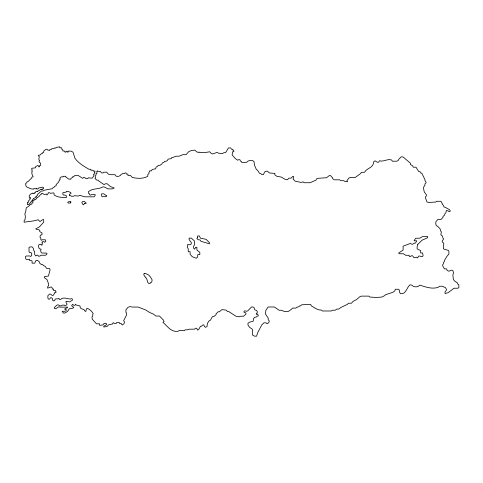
<?xml version="1.0" encoding="UTF-8"?>
<svg xmlns="http://www.w3.org/2000/svg" width="483" height="483" viewBox="0 0 483 483"><rect width="100%" height="100%" fill="white"/><g stroke="black" fill="none" stroke-linecap="round" stroke-linejoin="round"><path stroke-width="0.72" d="M96.968 171.501L96.896 173.397L96.087 173.397L96.087 174.876L95.163 176.174L95.574 177.792L94.958 178.553L96.98 180.195L98.188 180.195L98.84 181.089L104.068 184.603L105.427 183.769L107.154 183.769L110.559 186.655L114.26 187.984L112.491 188.895L107.926 188.895L104.883 187.223L103.078 186.8C98.514 189.747 92.507 187.917 88.377 191.763L88.377 193.128L89.446 193.749L89.446 194.631L90.393 195.198L91.571 194.564L95.127 194.564L95.127 195.506L94.052 196.816L84.706 196.816L79.924 195.337L78.083 196.074L74.515 195.645L73.621 196.243L71.309 196.243L70.711 195.645L69.371 195.645L69.371 194.468L71.122 193.266L70.639 192.572L68.236 191.431L66.249 191.431L66.249 192.095L62.875 192.675L62.875 194.341L63.351 195.041L64.825 195.041L66.431 195.905L66.431 197.487C62.192 197.511 57.616 197.487 54.054 194.939L54.054 193.291L53.408 192.844L50.449 193.339L49.622 192.759L48.222 192.759L48.222 193.448L46.978 195.054L46.519 193.973L44.327 194.571L42.528 193.339L41.647 193.339L41.079 194.552L40.53 194.552L39.177 196.225L36.66 198.133L35.736 199.515L34.378 199.515L34.378 200.161L32.548 200.632L33.134 202.111L32.627 202.908L31.95 202.908L31.95 204.007L29.861 204.665L29.861 205.329L26.275 207.859L25.569 212.381L24.844 213.727L25.388 216.716L24.983 219.729L24.15 220.508L24.15 222.222C28.805 221.383 33.629 221.311 38.139 219.717L39.98 221.576L42.758 219.638L43.705 219.638L43.705 222.18L39.262 227.052L35.724 228.791L36.865 229.552L38.646 229.552L39.769 230.439L39.769 231.599L41.955 232.897L41.955 234.835L41.013 234.835L40.077 235.964L40.077 237.443L40.813 237.92L40.813 239.58L41.327 240.292L42.045 239.779L45.269 239.779L45.728 240.679L45.728 241.524L44.696 242.261L43.838 241.675L42.401 241.675L41.894 242.267L42.667 242.925L42.178 243.492L42.178 245.002L41.14 245.002L41.14 244.307L39.612 244.307L38.555 245.177L38.555 246.837L39.28 248.721L41.14 249.234L40.608 250.671L41.133 252.452L42.021 253.056L46.133 253.056L47.038 253.43L46.561 254.571L45.366 255.241L41.025 255.241L39.751 256.147L38.35 256.147L37.837 255.205L36.78 255.205L35.778 255.936L34.589 254.306L34.589 251.377L33.822 250.671L33.375 248.425L32.083 246.873L30.683 246.873L29.016 247.314L29.016 251.558L29.511 252.512L30.876 252.512L31.697 253.394L31.697 255.404L30.797 256.437L29.68 255.978L26.342 255.978L25.364 256.678L25.774 258.888L26.867 259.655L29.451 259.196L29.451 260.373L30.918 260.373L32.077 260.965L32.077 263.181L34.698 263.181L36.062 260.385L37.565 260.385L39.352 261.852L39.352 262.873L41.369 264.569L42.739 264.569L43.5 265.626L45.088 266.218L46.754 268.476L49.393 268.476L49.978 269.297L49.978 270.341L48.409 276.059L44.321 276.693L44.321 277.701L46.978 279.536L48.614 283.992L48.614 285.688L47.66 286.799L47.66 288.17L50.353 287.107L51.82 287.107L52.454 289.094L53.655 289.094L53.655 290.591L55.563 290.591L55.563 291.406L56.209 291.949L55.563 292.722L54.392 292.722L54.392 293.7L53.027 295.451L52.218 295.451L50.401 294.056L49.61 294.056L47.877 295.644L47.877 298.24L48.499 299.116L49.61 299.116L50.522 297.806L51.566 297.806L52.508 298.56L52.508 300.088L53.698 300.994L55.02 300.1L55.02 299.255L55.986 298.856L57.972 298.856L58.866 298.325L59.518 299.418L60.816 299.418L61.359 298.723C64.499 297.021 67.475 299.019 70.609 299.055L71.466 298.579L72.462 299.134L72.462 300.142L69.624 301.941L66.056 301.205L66.056 302.618L66.926 303.71L66.926 304.622L66.159 305.226L64.994 305.648L64.378 305.117L62.518 305.117L61.256 305.799L59.5 305.799L58.684 304.96L57.121 304.96L54.277 307.544L54.277 308.341L55.756 308.722L58.908 306.747L60.115 307.134L67.542 307.134L67.542 307.659L64.843 308.746L64.843 309.464L66.171 309.464L66.171 310.732L64.843 311.275L62.229 311.275L63.315 313.02L64.849 313.02L67.529 311.475L69.129 309.023L70.246 308.347L72.679 308.347L73.851 307.26L72.178 306.464L71.725 305.31L72.692 304.272L73.814 305.31L74.974 305.31L75.523 304.278L76.229 305.002L80.069 306.017L80.069 307.158L81.12 308.649L83.855 309.476L84.966 311.088L85.841 311.438L86.354 309.09L87.254 308.293C89.723 309.374 92.042 311.324 93.255 313.781L92.73 314.361L92.73 316.347L91.927 317.011L92.362 319.305L96.479 323.821L99.552 323.821L99.552 325.337L102.939 324.938L104.195 323.344L105.783 323.344L106.779 324.027L106.151 324.938L103.76 326.224L103.76 326.937L104.346 326.937L106.912 326.502L108.88 324.685L112.811 323.93L112.811 323.133L113.493 322.686L114.549 323.501L116.276 323.501L116.693 322.511L119.361 322.511L119.361 323.326L120.973 323.326L122.253 325.011L124.04 323.652L124.517 321.962L123.594 320.736L126.618 314.844L126.618 313.147L125.912 312.29L125.912 309.875L127.977 307.351L129.812 306.596L132.209 307.055L138.15 307.055L145.8 310.001L149.513 312.392L153.455 314.161L155.912 316.039L159.493 316.039L163.622 320.295L164.039 321.666L162.916 322.33C167.438 326.085 171.097 332.437 178.07 331.284L179.477 330.336L184.295 330.746L185.122 329.823L187.138 329.823L189.36 329.183L194.444 329.183L195.585 328.265L196.726 328.265L197.493 330.064L198.688 329.551L200.457 326.26L201.502 326.26L202.788 324.92L203.796 324.92L204.351 326.454L205.462 327.305L206.978 326.635L207.4 323.525L208.843 321.11L210.467 320.151L212.405 316.594L213.752 316.594L216.076 314.705L216.076 313.823L218.099 311.789L219.354 311.789L221.908 309.645L225.947 310.068L227.656 311.577L228.797 311.577L236.151 316.341L239.302 316.8L240.329 316.238L243.523 316.238L245.956 314.119L245.956 312.954L244.006 312.29L244.006 311.384L244.718 310.823L246.771 311.257L247.791 310.829L251.522 306.959L252.899 306.959L254.04 307.586L254.831 309.899L256.558 310.382L257.258 311.481L257.258 313.207L256.286 313.207L256.286 314.318L257.566 314.318L258.17 314.862L258.17 316.069L257.258 316.069L256.413 316.975L254.481 317.397L253.635 318.508L253.158 321.267L249.264 322.276L247.966 323.411L247.966 324.987L249.548 327.299L252.349 329.261L252.349 334.894L254.547 336.174L256.564 336.174L257.705 332.642L261.762 324.987L263.911 322.801L265.964 322.801L266.882 323.586L267.66 323.586L269.146 321.98L269.146 320.706L268.192 319.722L268.192 318.055L265.451 313.956L265.843 310.406L268.113 306.989L274.368 306.989L279.126 310.273L281.667 310.273L284.173 311.45L288.333 311.45L291.738 309.072L292.444 308.094L295.904 308.094L296.604 307.327L298.88 306.693L299.52 305.908L300.523 305.908L301.597 304.815L310.122 304.32L311.106 305.069L311.106 305.727C314.391 307.478 317.536 310.442 321.539 310.08L322.378 310.986L331.308 310.986L332.588 310.213L335.226 310.213L336.784 309.066L338.716 309.066L340.986 307.423L347.5 304.308L348.382 303.221L351.455 303.221L353.049 301.404L356.647 299.496L359.696 296.791L361.399 296.121L368.777 296.121L369.96 297.039L376.124 297.486L381.769 297.081L384.565 295.687L385.585 294.678L392.751 292.378L394.822 290.875L395.323 289.251L398.674 289.251L399.29 290.132L399.731 292.644L400.552 293.694C405.974 294.521 406.632 287.765 409.771 284.952L411.407 284.952L413.442 286.383L414.879 286.811L417.028 286.811L417.807 286.22L418.731 286.22L419.365 285.23L420.21 285.23C425.903 287.137 432.581 289.456 438.546 287.162L439.421 286.238L442.772 286.238L444.112 287.216L445.06 287.216L446.449 289.251L446.449 290.198L445.048 291.841L445.048 293.586L448.2 292.638L453.984 288.236L457.6 288.236L458.85 287.771L458.85 284.722L457.588 283.98L457.588 283.056L454.847 281.221L453.38 279.566L452.849 274.742L453.561 272.925L452.945 270.812L451.708 270.088L448.894 271.204L447.149 270.468L446.594 268.868L444.378 268.868L442.7 265.825L442.7 264.69L443.352 263.959L443.352 262.722L444.294 261.816L444.294 260.687L446.823 256.485L448.888 254.052L448.888 251.245L448.465 250.436L443.962 249.119L443.352 248.449L443.823 243.275L442.253 242.007L442.253 240.963L443.635 238.898L442.917 238.143L442.531 236.127L440.828 234.78L441.384 231.925L440.617 230.995L440.091 228.809L437.689 226.34L436.276 225.67L435.817 224.136L435.817 221.854L437.761 219.53L440.985 219.53L443.014 217.296L443.014 216.384L444.463 215.273L445.036 213.546L445.875 212.774L446.352 210.516L448.296 210.962L448.816 211.5L450.09 211.5L450.09 210.497L449.383 209.604L444.789 207.068L444.052 207.068L443.243 205.118L442.259 204.357L442.259 203.319L441.547 202.751L441.547 202.003L440.623 201.284L436.427 201.284L435.871 202.045L428.578 202.443L426.966 201.936L425.487 197.988L425.487 196.666L426.368 195.995L426.368 194.727L424.291 192.005L423.531 188.533L423.531 187.169L424.901 185.466L424.901 184.011L426 182.852L426 182.073L425.004 180.793L425.004 179.748L421.786 173.149L420.947 173.149L420.325 171.93L418.701 171.465L415.972 167.215L413.231 167.215L412.651 165.838L410.399 164.522L410.399 163.2L403.033 156.897L401.113 156.897L398.723 159.342L398.203 160.537L396.724 161.207L392.371 161.207L391.641 160.012C387.601 158.352 383.719 162.167 379.469 160.797L378.696 162.191L377.163 162.191L375.098 160.803L373.534 161.938L373.534 163.218C372.508 168.144 366.633 168.15 364.508 172.286L361.574 172.286L360.077 173.965L355.265 177.424L350.519 177.424L348.889 178.088L346.909 180.714L347.567 181.644L345.315 181.644L343.648 180.684L341.046 180.684L339.489 179.809L334.164 179.809L332.6 178.583L332.6 177.835L330.414 175.546L329.309 175.546L326.586 177.72L317.723 178.342L316.57 178.873L316.039 180.026L310.225 182.725L304.145 182.725L303.149 181.886L301.114 182.423L295.131 181.155L292.988 178.945L293.7 177.853L293.7 176.518L292.541 176.518L291.207 178.124L288.979 178.124L287.415 179.785L285.175 179.38L281.191 177.032L276.964 176.373L274.827 174.816L274.827 173.415L269.442 172.968L267.534 171.236L265.964 171.236L264.672 171.936L263.386 174.635L261.949 174.635L260.856 173.663L259.449 173.252L257.59 170.264L256.364 169.521L254.505 165.222L254.004 161.497L252.488 160.543L249.651 160.543L248.111 161.074L246.578 162.336L241.597 162.336L241.597 161.588L240.462 161.087L239.912 159.722L238.481 159.722L237.636 160.217L235.233 158.43L232.142 154.971L232.583 151.747L233.82 151.747L233.82 150.702L232.939 150.207L232.939 149.289L231.617 149.289L230.657 147.937L228.459 147.937L225.712 152.477L223.243 152.924L222.705 153.576L218.576 153.196L217.036 152.411L212.55 153.986L210.896 153.141L209.731 151.783L204.786 152.604L201.115 152.604L199.419 152.151L198.887 152.682L198.362 152.151L197.173 152.151L194.649 150.122L191.268 150.539L188.69 151.716L186.052 154.681L182.749 154.681L179.121 156.208L176.18 156.208L173.041 157.38L171.882 157.38L171.236 158.659L168.078 159.118L167.565 160.284L166.164 161.292L164.6 161.292L164.003 162.222L162.529 162.831L161.793 163.991L159.976 165.307L158.237 165.307L157.657 166.369L156.148 167.052L155.653 168.778L152.145 169.503L151.511 170.861L149.639 170.861L149.639 171.543L148.963 172.202L148.963 173.632L147.816 174.496L147.816 176.253C143.161 179.018 137.275 178.577 132.318 177.454L130.531 175.498L127.935 175.498L127.935 174.061L126.498 174.061L125.966 172.944L125.055 172.944L124.469 173.554L122.676 173.554L120.901 174.647L120.4 175.486L118.498 176.343L116.675 176.343L115.727 175.83L115.099 174.695L110.438 174.695L108.301 174.109L106.731 172.202L103.736 172.202L103.084 172.926L101.521 172.926L100.241 171.362L98.218 171.362L97.349 170.855L96.968 171.501M187.851 244.724L187.289 247.205L188.243 248.763L188.243 251.746L190.133 251.746L190.133 254.33L192.222 256.654L196.231 258.296L197.704 256.908L197.704 254.632L199.817 254.632L199.817 252.349L196.895 250.013L196.895 247.278L195.561 247.278L194.715 249.186L193.508 247.996L193.508 246.596L194.438 244.73L194.438 240.914L191.316 238.119L189.119 238.119L189.119 239.604L191.316 242.599L191.316 243.867L190.163 244.724L187.851 244.724M417.783 244.362L417.137 246.789L417.137 248.938L420.669 250.611L420.669 252.959L422.583 252.959L423.102 255.773L422.257 256.672L418.894 255.924L417.493 257.952L416.588 257.179L414.052 257.801L412.56 255.785L411.425 255.785L409.964 256.787L409.149 255.99L409.149 255.302L405.768 255.302L403.45 253.75L399.055 253.75L398.65 253.05L403.094 250.085L403.094 246.173L410.351 243.45L412.283 244.386L414.499 243.076L415.573 243.076L416.763 240.794L414.088 240.794L415.628 238.222L419.733 238.222L422.565 236.61L427.709 236.61L427.709 237.684L422.003 240.244L417.783 244.362M60.025 179.199L59.584 180.461L58.769 181.059L58.769 181.928L56.191 184.524L56.191 185.671L54.573 186.347L53.963 187.428L52.762 187.923L52.158 188.738L44.231 190.217L43.023 190.996L41.49 190.996L37.499 194.432L37.499 195.325L36.63 195.838L36.63 196.931L35.331 196.931L35.331 197.837L33.279 198.447L33.279 199.238L31.938 200.324L31.938 201.477L30.435 202.184L30.435 202.854L28.497 204.647L27.398 204.599L27.398 202.19L28.696 202.19L28.696 200.53L29.898 199.684L29.898 198.205L30.646 198.205L30.646 197.746L29.741 197.746L29.246 197.058L29.246 195.651L30.562 194.118L33.019 192.989L33.019 193.731L34.347 193.405L34.347 192.989L34.963 192.989L34.963 192.367L35.645 192.367L35.645 191.697L37.596 191.244L37.596 191.697L38.229 190.761L38.924 190.761L40.765 189.209L41.254 189.209L41.254 189.656L42.486 189.656L42.486 188.811L43.44 188.811L43.44 187.476L42.486 187.15L38.616 187.984L38.066 188.944L37.022 188.944L36.708 188.304L36.219 188.304L36.219 188.944L34.673 188.599L33.762 188.599L33.762 189.149L30.984 188.847L26.921 187.03L26.124 186.305L25.69 184.627L25.69 183.419L26.487 183.051L27 181.958L28.231 181.36L31.781 177.919L31.781 177.17L33.146 176.748L31.86 173.765L31.86 172.298L32.355 171.773L31.86 171.308L31.86 170.433L32.343 170.04L31.727 169.285L31.727 168.271L35.561 167.83L35.561 166.689L37.62 165.572L38.658 165.965L38.658 166.798L39.57 166.798L39.57 165.572L40.481 165.572L40.481 163.067L39.081 161.944L39.081 161.008L39.648 160.573L38.797 159.462L39.334 156.619L38.163 155.731L38.894 155.128L39.902 155.128L41.604 153.522L42.365 153.522L42.788 152.429L43.73 152.429L43.73 151.076L45.933 149.295L47.074 149.295L47.654 150.002L49.767 150.4L49.767 149.658L51.669 149.253L51.669 148.692L53.788 148.692L54.784 147.804L55.623 148.154L56.475 147.345L59.795 146.826L59.795 147.804L61.637 147.804L61.987 149.495L62.802 149.821L62.802 150.962L64.293 150.962L65.048 152.103L65.996 152.103L65.996 151.131L67.403 151.535L67.403 152.103L68.163 152.103L68.163 151.119L71.031 151.119L73.03 152.211L74.968 158.291C78.5 163.248 83.957 166.321 88.999 169.279L90.87 169.279L90.87 170.251L93.165 170.251L93.165 171.067L94.946 171.067L94.946 172.141L94.336 172.141L94.336 174.218L93.539 174.218L93.944 175.746L92.211 178.185L88.323 177.804L87.779 178.613L85.956 178.613L84.549 177.49L83.493 177.49L82.78 178.378L78.21 175.492L74.925 175.492L73.959 176.319L72.921 176.319L72.921 177.364L70.898 178.269L70.898 179.145L68.779 179.145L65.785 176.911L65.785 176.301L63.146 176.301L63.146 176.863L61.25 176.863L60.025 177.931L60.025 179.199M144.169 273.626L143.735 274.682L144.894 276.687L145.51 276.97L145.51 277.846L146.083 277.846L146.886 279.307L147.822 282.495L148.836 283.461L150.183 283.461L150.183 282.809L151.469 282.338L152.036 280.985L152.036 279.657L150.448 277L148.492 274.905L145.926 273.626L144.169 273.626M84.44 203.512L83.625 204.81L82.635 204.182L81.778 202.377L82.756 201.526L84.471 201.526L86.246 203.095L85.877 203.512L84.44 203.512M197.613 237.57L196.822 238.68L198.543 239.846L199.98 239.846L201.043 241.325L209.519 243.843L209.519 242.768L206.138 239.333L200.397 238.131L199.394 235.939L197.613 235.939L197.613 237.57M106.58 195.911L106.012 196.672L102.336 196.672L101.641 196.134L101.641 193.822L103.797 193.822L106.58 195.911M70.832 202.377L70.216 203.095L68.29 203.095L67.662 202.377L69.015 201.526L70.832 201.526L70.832 202.377"/></g></svg>
